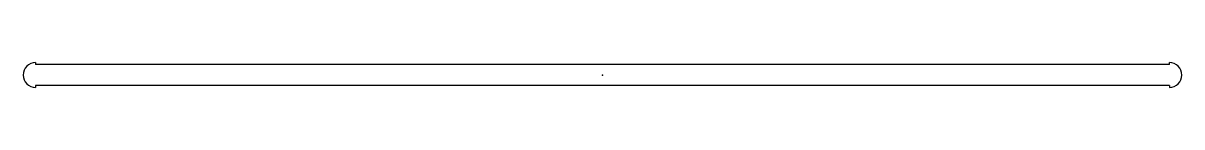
# Model space of a CAD drawing. Header units: millimetres. Extents: x -306 to 306, y -7 to 7.
import ezdxf

# ---------------------------------------------------------------- set-up
doc = ezdxf.new("R2010")
doc.units = ezdxf.units.MM
doc.header["$PDSIZE"] = -1
doc.linetypes.add('CENTERX2', pattern=[20.32, 12.7, -2.54, 2.54, -2.54])

msp = doc.modelspace()

# ---------------------------------------------------------------- linework, layer by layer
at = {"color": 7, "linetype": 'Continuous'}
for p, q in [((-299.72, 6.55), (-299.72, 5.56)), ((299.72, 5.56), (299.72, 6.55)), ((299.72, 5.56), (-299.72, 5.56)), ((299.72, -5.56), (-299.72, -5.56)), ((-299.72, -5.56), (-299.72, -6.55)), ((299.72, -5.56), (299.72, -6.55))]:
    msp.add_line(p, q, dxfattribs=at)
at = {"color": 7, "linetype": 'CENTERX2'}
for p, q in [((-296.15, 5.49), (-299.72, 5.56)), ((299.72, 5.56), (296.15, 5.49)), ((-296.15, -5.49), (-299.72, -5.56)), ((299.72, -5.56), (296.15, -5.49))]:
    msp.add_line(p, q, dxfattribs=at)
at = {"color": 7, "linetype": 'Continuous'}
for centre, start, end in [((-299.72, 0), 90, 270), ((299.72, 0), 270, 90), ((-299.72, 0), 56.95163, 58.02948), ((299.72, 0), 121.97052, 123.04837), ((-299.72, 0), 301.97052, 303.04837), ((299.72, 0), 236.95163, 238.02948)]:
    msp.add_arc(centre, 6.55, start, end, dxfattribs=at)
msp.add_point((0, 0), dxfattribs=at)

doc.saveas('drawing.dxf')
